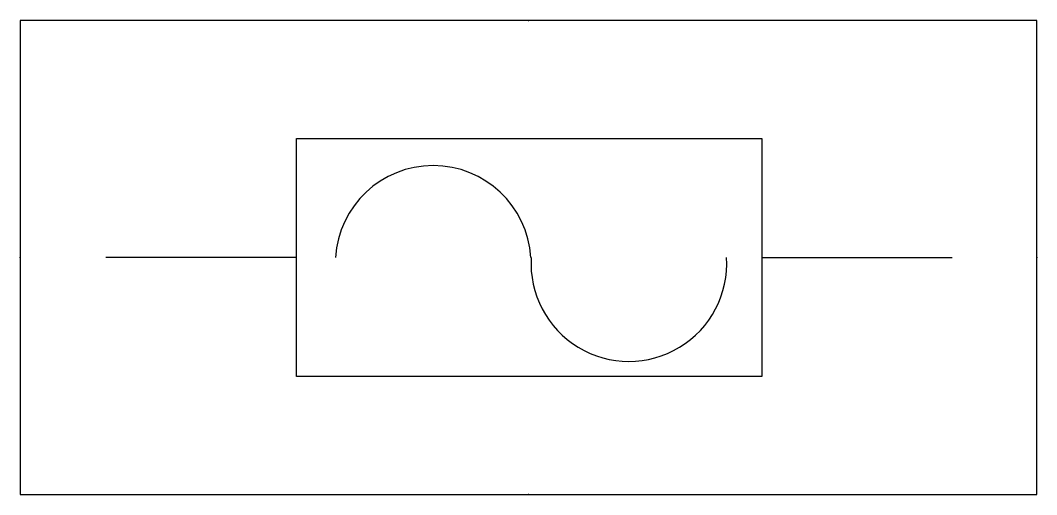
# Model space of a CAD drawing. Header units: millimetres. Extents: x -312 to 312, y -146 to 146.
import ezdxf

# ---------------------------------------------------------------- set-up
doc = ezdxf.new("R2010")
doc.units = ezdxf.units.MM
doc.styles.get("Standard").update_dxf_attribs({"font": 'SimSun.ttf'})

msp = doc.modelspace()

# ---------------------------------------------------------------- linework, layer by layer
for p, q in [((-312.5, 145.83), (-312.5, -145.83)), ((312.5, 145.83), (-312.5, 145.83)), ((312.5, -145.83), (312.5, 145.83)), ((-142.71, 73.07), (143.41, 73.07)), ((-142.71, -73.07), (-142.71, 73.07)), ((143.41, 73.07), (143.41, -73.07)), ((-142.71, 0), (-259.9, 0)), ((143.41, 0), (260.6, 0)), ((143.41, -73.07), (-142.71, -73.07)), ((-312.5, -145.83), (312.5, -145.83))]:
    msp.add_line(p, q)
for centre, start, end in [((-58.66, -3.68), 3.50474, 176.49526), ((61.74, -3.68), 176.49526, 3.50474)]:
    msp.add_arc(centre, 60.2, start, end)
for p in [(0, 145.83), (-312.5, 0), (312.5, 0), (0, -145.83)]:
    msp.add_point(p)

# ---------------------------------------------------------------- texts
at = {"flags": 9}
msp.add_attdef('A', (1.43, 0), '电热水器', height=0.01, dxfattribs=at)

doc.saveas('drawing.dxf')
